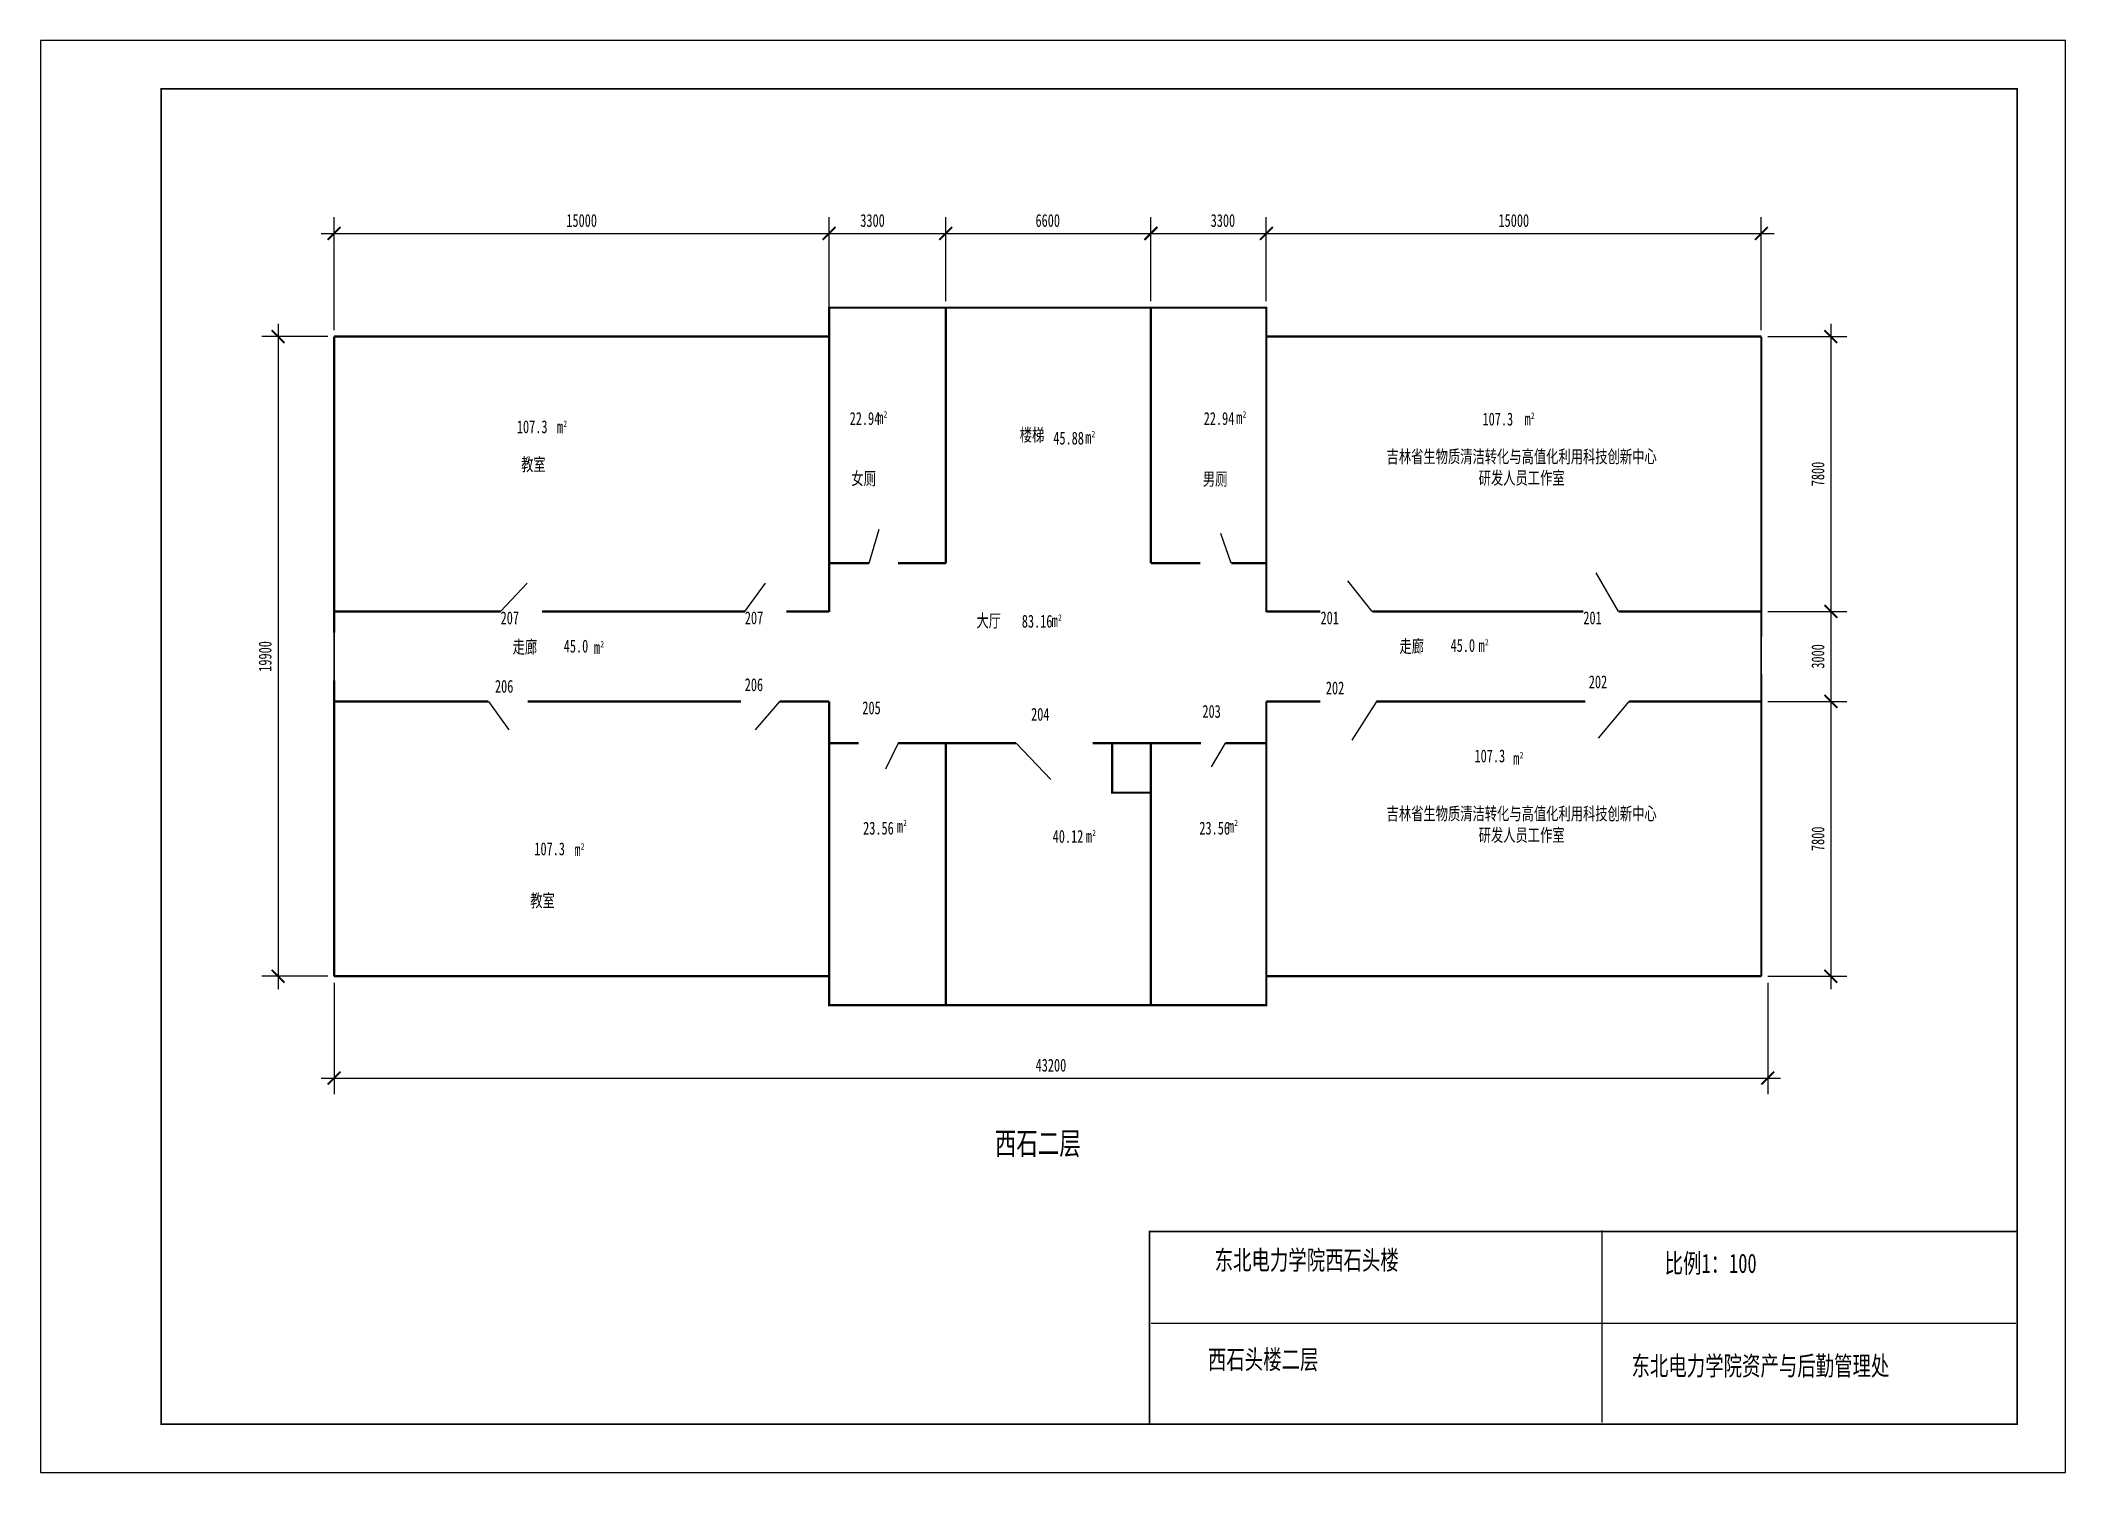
# Model space of a CAD drawing. Extents: x 8341 to 71341, y 13141 to 57691.
import ezdxf

# ---------------------------------------------------------------- set-up
doc = ezdxf.new("R2010")
doc.units = 0
doc.layers.get('0').update_dxf_attribs({"linetype": 'CONTINUOUS'})
doc.layers.get('DEFPOINTS').update_dxf_attribs({"linetype": 'CONTINUOUS'})
doc.styles.get("Standard").update_dxf_attribs({"font": '', "width": 0.7, "height": 400})
doc.styles.get('Standard').set_extended_font_data('FangSong_GB2312')

# ---------------------------------------------------------------- blocks, each defined once
blk = doc.blocks.new('_ARCHTICK')
at = {"color": 0, "linetype": 'ByBlock', "const_width": 0.15}
blk.add_lwpolyline([(-0.5, -0.5), (0.5, 0.5)], dxfattribs=at)

msp = doc.modelspace()

# ---------------------------------------------------------------- linework, layer by layer
for p, q in [((71341, 57691), (8341, 57691)), ((8341, 57691), (8341, 13141)), ((71341, 13141), (71341, 57691)), ((69841, 56191), (12091, 56191)), ((12091, 56191), (12091, 14641)), ((69841, 14641), (69841, 56191)), ((34118, 41430), (34434, 42485)), ((45387, 41430), (45059, 42356)), ((57436, 39930), (56740, 41134)), ((22656, 39930), (23486, 40813)), ((30254, 39930), (30892, 40813)), ((49773, 39930), (49013, 40877)), ((22276, 37130), (22907, 36247)), ((31337, 37130), (30570, 36247)), ((49901, 37130), (49141, 35925)), ((57758, 37130), (56804, 35990)), ((35020, 35830), (34627, 35025)), ((38690, 35830), (39778, 34703)), ((45200, 35830), (44760, 35090)), ((56920, 20670), (56920, 14700)), ((42900, 17790), (69800, 17790)), ((12091, 14641), (69841, 14641)), ((8341, 13141), (71341, 13141))]:
    msp.add_line(p, q)
at = {"color": 0, "linetype": 'ByBlock'}
for p, q in [((17077, 51690), (33277, 51690)), ((17477, 48680), (17477, 52190)), ((32477, 51690), (36907, 51690)), ((32877, 48680), (32877, 52190)), ((36107, 51690), (44177, 51690)), ((36507, 49580), (36507, 52190)), ((42487, 51690), (46877, 51690)), ((42887, 49580), (42887, 52190)), ((46077, 51690), (62277, 51690)), ((46477, 49580), (46477, 52190)), ((61877, 48680), (61877, 52190)), ((15730, 48880), (15730, 28180)), ((64040, 48880), (64040, 39530)), ((17277, 48480), (15230, 48480)), ((62077, 48480), (64540, 48480)), ((64040, 40330), (64040, 36730)), ((62077, 39930), (64540, 39930)), ((64040, 37530), (64040, 28180)), ((62077, 37130), (64540, 37130)), ((17277, 28580), (15230, 28580)), ((17477, 28380), (17477, 24910)), ((62077, 28580), (64540, 28580)), ((62077, 28380), (62077, 24910)), ((17077, 25410), (62477, 25410))]:
    msp.add_line(p, q, dxfattribs=at)
for points, const_width in [([(12091, 56191), (69841, 56191), (69841, 14641), (12091, 14641), (12091, 56191)], 50), ([(32877, 48480), (32877, 49380), (37731, 49380)], 70), ([(36507, 49380), (36507, 41430)], 70), ([(37731, 49380), (41015, 49380)], 70), ([(41015, 49380), (46477, 49380), (46477, 48480), (61877, 48480)], 70), ([(42887, 49380), (42887, 41430)], 70), ([(17477, 48480), (32877, 48480)], 70), ([(17477, 48480), (17477, 39269)], 70), ([(32877, 48480), (32877, 39912)], 70), ([(46477, 48480), (46477, 39912)], 70), ([(61877, 48480), (61877, 39141)], 70), ([(32877, 41430), (34118, 41430)], 70), ([(35020, 41430), (36507, 41430)], 70), ([(42887, 41430), (44421, 41430)], 70), ([(45387, 41430), (46477, 41430)], 70), ([(17477, 39930), (22656, 39930)], 70), ([(23943, 39930), (30254, 39930)], 70), ([(31542, 39930), (32877, 39930)], 70), ([(46477, 39930), (48163, 39930)], 70), ([(49773, 39930), (56341, 39930)], 70), ([(57436, 39930), (61877, 39930)], 70), ([(17477, 39269), (17477, 37790)], 50), ([(61877, 39141), (61877, 37983)], 50), ([(17477, 37790), (17477, 28580)], 70), ([(61877, 37983), (61877, 28580)], 70), ([(22276, 37130), (17477, 37130)], 70), ([(30132, 37130), (23499, 37130)], 70), ([(32877, 37130), (31337, 37130)], 70), ([(32877, 37130), (31613, 37130)], 70), ([(32877, 28580), (32877, 37130)], 70), ([(46477, 28580), (46477, 37130)], 70), ([(48163, 37130), (46477, 37130)], 70), ([(56405, 37130), (49901, 37130)], 70), ([(61877, 37130), (57758, 37130)], 70), ([(33796, 35830), (32877, 35830)], 70), ([(38690, 35830), (35020, 35830)], 70), ([(36507, 27680), (36507, 35830)], 70), ([(44447, 35830), (41073, 35830)], 70), ([(41680, 35820), (41680, 34290), (42890, 34290)], 70), ([(42887, 35830), (42887, 27680)], 70), ([(46477, 35830), (45200, 35830)], 70), ([(32877, 28580), (17477, 28580)], 70), ([(61877, 28580), (46477, 28580), (46477, 27680), (32877, 27680), (32877, 28580), (31337, 28580)], 70), ([(69841, 14641), (69841, 20641), (42841, 20641), (42841, 14641)], 50)]:
    msp.add_lwpolyline(points, dxfattribs=dict(const_width=const_width))
at = {"layer": 'DEFPOINTS', "color": 0, "linetype": 'ByBlock'}
for p in [(32877, 51690), (36507, 51690), (42887, 51690), (46477, 51690), (61877, 51690), (36507, 49380), (36507, 49380), (42887, 49380), (42887, 49380), (46477, 49380), (46477, 49380), (17477, 48480), (17477, 48480), (32877, 48480), (32877, 48480), (61877, 48480), (61877, 48480), (61877, 48480), (61877, 48480), (61877, 39930), (61877, 39930), (64040, 39930), (61877, 37130), (61877, 37130), (64040, 37130), (15730, 28580), (17477, 28580), (17477, 28580), (17477, 28580), (61877, 28580), (61877, 28580), (61877, 28580), (61877, 28579), (62077, 28580), (64040, 28580), (62077, 25410)]:
    msp.add_point(p, dxfattribs=at)

# ---------------------------------------------------------------- block references
at = {"color": 0, "linetype": 'ByBlock', "xscale": 400, "yscale": 400, "zscale": 400}
for p, rotation in [((17477, 51690), 180), ((32877, 51690), 180), ((36507, 51690), 180), ((42887, 51690), 180), ((46477, 51690), 180), ((15730, 48480), 90), ((64040, 48480), 90), ((64040, 39930), 270), ((64040, 39930), 90), ((64040, 37130), 90), ((64040, 37130), 270), ((15730, 28580), 270), ((64040, 28580), 270), ((17477, 25410), 180)]:
    msp.add_blockref('_ARCHTICK', p, dxfattribs=dict(at, rotation=rotation))
for p in [(32877, 51690), (36507, 51690), (42887, 51690), (46477, 51690), (61877, 51690), (62077, 25410)]:
    msp.add_blockref('_ARCHTICK', p, dxfattribs=at)

# ---------------------------------------------------------------- texts
at = {"color": 0, "linetype": 'ByBlock', "char_height": 400, "attachment_point": 5}
for s, insert in [('15000', (25177, 52090)), ('3300', (34227, 52090)), ('6600', (39677, 52090)), ('3300', (45127, 52090)), ('15000', (54177, 52090)), ('43200', (39777, 25810))]:
    msp.add_mtext(s, dxfattribs=dict(at, insert=insert))
for s, insert, char_height, width, attachment_point in [('22.94', (33515, 46132), 400, 1675.7, 1), ('m', (34370, 46160), 400, 3640, 1), ('2', (34570, 46160), 200, 1940, 1), ('22.94', (44530, 46132), 400, 3093.59, 1), ('m', (45540, 46160), 400, 3640, 1), ('2', (45740, 46160), 200, 1940, 1), ('107.3', (53205, 46115), 400, 5542.69, 1), ('m', (54510, 46120), 400, 3640, 1), ('2', (54710, 46120), 200, 1940, 1), ('107.3', (23162, 45875), 400, 7927.33, 1), ('m', (24410, 45870), 400, 3640, 1), ('2', (24610, 45870), 200, 1940, 1), ('楼梯', (38807, 45618), 400, 4318.27, 1), ('45.88', (39850, 45522), 400, 3093.59, 1), ('m', (40840, 45550), 400, 3640, 1), ('2', (41040, 45550), 200, 1940, 1), ('教室', (23292, 44702), 400, 4124.79, 1), ('{\\fGulim|b0|i0|c134|p34;吉林省生物\\fPMingLiU|b0|i0|c134|p18;质清洁转\\fGulim|b0|i0|c134|p34;化\\fPMingLiU|b0|i0|c134|p18;与\\fGulim|b0|i0|c134|p34;高\\fPMingLiU|b0|i0|c134|p18;值\\fGulim|b0|i0|c134|p34;化利用科技\\fPMingLiU|b0|i0|c134|p18;创\\fGulim|b0|i0|c134|p34;新中心\\P\\fPMingLiU|b0|i0|c134|p18;研发\\fGulim|b0|i0|c134|p34;人\\fPMingLiU|b0|i0|c134|p18;员\\fGulim|b0|i0|c134|p34;工作室}', (54421, 44949), 400, 8656.08, 2), ('女厕', (33569, 44266), 400, 3351.39, 1), ('男厕', (44502, 44249), 400, 3480.29, 1), ('{\\C3;207}', (22656, 39930), 400, 1154.44, 1), ('{\\C3;207}', (30254, 39930), 400, 1287.91, 1), ('大厅', (37459, 39839), 400, 4511.63, 1), ('83.16', (38871, 39825), 400, 5091.69, 1), ('m', (39800, 39840), 400, 3640, 1), ('2', (40000, 39840), 200, 1940, 1), ('{\\C3;201}', (48163, 39930), 400, 1609.89, 1), ('201', (56341, 39930), 400, 1039.1, 1), ('走廊', (23029, 39025), 400, 6122.73, 1), ('走廊', (50619, 39045), 400, 6122.73, 1), ('45.0', (52210, 39072), 400, 3673.64, 1), ('2', (53280, 39070), 200, 1940, 1), ('45.0', (24620, 39052), 400, 3673.64, 1), ('m', (25560, 39010), 400, 3640, 1), ('2', (25760, 39010), 200, 1940, 1), ('m', (53080, 39070), 400, 3640, 1), ('{\\C3;206}', (30250, 37850), 400, 1086.68, 1), ('{\\C3;202}', (56510, 37940), 400, 1247.61, 1), ('{\\C3;206}', (22480, 37800), 400, 1019.09, 1), ('{\\C3;202}', (48330, 37750), 400, 1100, 1), ('{\\C3;205}', (33910, 37130), 400, 1109.53, 1), ('{\\C3;204}', (39160, 36930), 400, 1280, 1), ('{\\C3;203}', (44490, 37020), 400, 710.5, 1), ('107.3', (52955, 35635), 400, 5542.69, 1), ('m', (54160, 35560), 400, 3640, 1), ('2', (54360, 35560), 200, 1940, 1), ('2', (35180, 33450), 200, 1940, 1), ('2', (45480, 33450), 200, 1940, 1), ('{\\fGulim|b0|i0|c134|p34;吉林省生物\\fPMingLiU|b0|i0|c134|p18;质清洁转\\fGulim|b0|i0|c134|p34;化\\fPMingLiU|b0|i0|c134|p18;与\\fGulim|b0|i0|c134|p34;高\\fPMingLiU|b0|i0|c134|p18;值\\fGulim|b0|i0|c134|p34;化利用科技\\fPMingLiU|b0|i0|c134|p18;创\\fGulim|b0|i0|c134|p34;新中心\\P\\fPMingLiU|b0|i0|c134|p18;研发\\fGulim|b0|i0|c134|p34;人\\fPMingLiU|b0|i0|c134|p18;员\\fGulim|b0|i0|c134|p34;工作室}', (54421, 33839), 400, 8656.08, 2), ('23.56', (33935, 33388), 400, 2900.24, 1), ('m', (34980, 33450), 400, 3640, 1), ('40.12', (39831, 33131), 400, 4962.64, 1), ('m', (40860, 33140), 400, 3640, 1), ('2', (41060, 33140), 200, 1940, 1), ('23.56', (44395, 33388), 400, 2900.24, 1), ('m', (45280, 33450), 400, 3640, 1), ('107.3', (23705, 32745), 400, 3738.09, 1), ('m', (24950, 32720), 400, 3640, 1), ('2', (25150, 32720), 200, 1940, 1), ('教室', (23576, 31136), 400, 3286.94, 1), ('西石二层', (38033, 23731), 700, 18046.51, 1), ('东北电力学院西石头楼', (44870, 20050), 600, 20290, 1), ('比例1：100', (58870, 19950), 600, 8250, 1), ('西石头楼二层', (44660, 16960), 600, 10090, 1), ('东北电力学院资产与后勤管理处', (57840, 16760), 600, 11750, 1)]:
    msp.add_mtext(s, dxfattribs=dict(insert=insert, char_height=char_height, width=width, attachment_point=attachment_point))
at = {"color": 0, "linetype": 'ByBlock', "char_height": 400, "attachment_point": 5, "rotation": 90}
for s, insert in [('7800', (63640, 44205)), ('\\A1;19900', (15330, 38530)), ('3000', (63640, 38530)), ('7800', (63640, 32855))]:
    msp.add_mtext(s, dxfattribs=dict(at, insert=insert))

doc.saveas('drawing.dxf')
